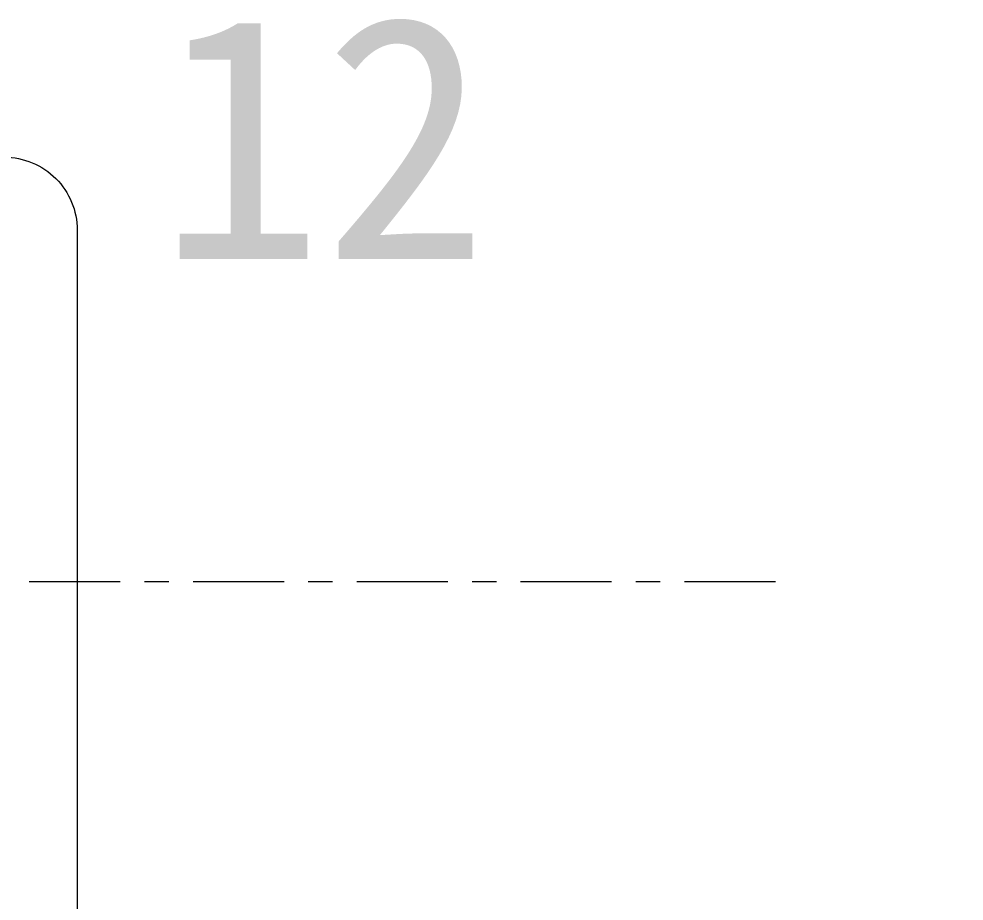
# Model space of a CAD drawing. Header units: millimetres. Extents: x 1292 to 2149, y -137 to 277.
# Drawn here: x 1356.405 to 1360.3, y 196.816 to 200.452 of the extents above; entities that cross this region are included whole.
import ezdxf

# ---------------------------------------------------------------- set-up
doc = ezdxf.new("R2010")
doc.units = ezdxf.units.MM
doc.header["$LTSCALE"] = 0.5
doc.linetypes.add('CENTER', pattern=[50.8, 31.75, -6.35, 6.35, -6.35])
doc.linetypes.add('CENTER2', pattern=[1.125, 0.75, -0.125, 0.125, -0.125])
doc.layers.get('0').update_dxf_attribs({"lineweight": 5})
doc.layers.add('DIM', color=3, linetype='Continuous', lineweight=5)
doc.layers.add('FPC', color=50, linetype='Continuous', lineweight=5)
doc.styles.add('RD', font='ROMAND.shx', dxfattribs={"width": 0.8})
doc.styles.get("Standard").update_dxf_attribs({"font": 'txt', "bigfont": 'gbcbig.shx'})
doc.dimstyles.new('DIM', dxfattribs={"dimtxt": 0.8, "dimasz": 0.8, "dimexe": 0, "dimexo": 0.5, "dimgap": 0.11, "dimtad": 0, "dimzin": 1, "dimdsep": 46, "dimtxsty": 'RD', "dimcen": 0, "dimclrd": 256, "dimclre": 256, "dimclrt": 256, "dimadec": 0, "dimazin": 0, "dimtm": 1e-09, "dimtfac": 1, "dimtofl": 0, "dimtmove": 0, "dimatfit": 3, "dimfxl": 1, "dimlwe": -1, "dimarcsym": 0})

# ---------------------------------------------------------------- blocks, each defined once
blk = doc.blocks.new('OK-14GM024-04-A')
at = {"layer": 'FPC', "color": 1, "linetype": 'CENTER2', "lineweight": 5}
blk.add_line((1196.7742, 173.0211), (1196.7742, 159.9665), dxfattribs=at)

msp = doc.modelspace()

# ---------------------------------------------------------------- linework, layer by layer
at = {"layer": 'FPC', "color": 2, "lineweight": 5}
msp.add_lwpolyline([(1348.7449, 183.7873, 0.414214), (1350.7449, 185.7873), (1350.7449, 195.8816, 0.414214), (1350.2449, 196.3816), (1349.6449, 196.3816, -0.414214), (1349.3449, 196.6816), (1349.3449, 199.5816, -0.414214), (1349.6449, 199.8816), (1356.3449, 199.8816, -0.414214), (1356.6449, 199.5816), (1356.6449, 196.6816, -0.414214), (1356.3449, 196.3816), (1355.7449, 196.3816, 0.414214), (1355.2449, 195.8816), (1355.2449, 184.2873, -0.414214), (1351.2449, 180.2873), (1345.4864, 180.2873, -0.414214)], format="xyb", dxfattribs=at)

# ---------------------------------------------------------------- block references
at = {"layer": 'FPC', "color": 1, "linetype": 'CENTER', "lineweight": 5, "rotation": 269.9999999999999}
msp.add_blockref('OK-14GM024-04-A', (1186.5012, 1394.9058), dxfattribs=at)

# ---------------------------------------------------------------- texts
at = {"color": 3, "insert": (1356.9782, 200.4625), "char_height": 1, "width": 2.751654, "attachment_point": 1}
msp.add_mtext('{\\fSimSun|b0|i0|c134|p0;\\C1;12}', dxfattribs=at)

# ---------------------------------------------------------------- leaders
at = {"layer": 'DIM', "color": 3, "lineweight": 5}
msp.add_leader([(1352.9949, 198.1316), (1359.8252, 188.0859), (1380.3135, 188.0859)], dimstyle='DIM', override={"dimclrd": 3, "dimlwd": 5, "dimlwe": 5}, dxfattribs=at)

doc.saveas('drawing.dxf')
